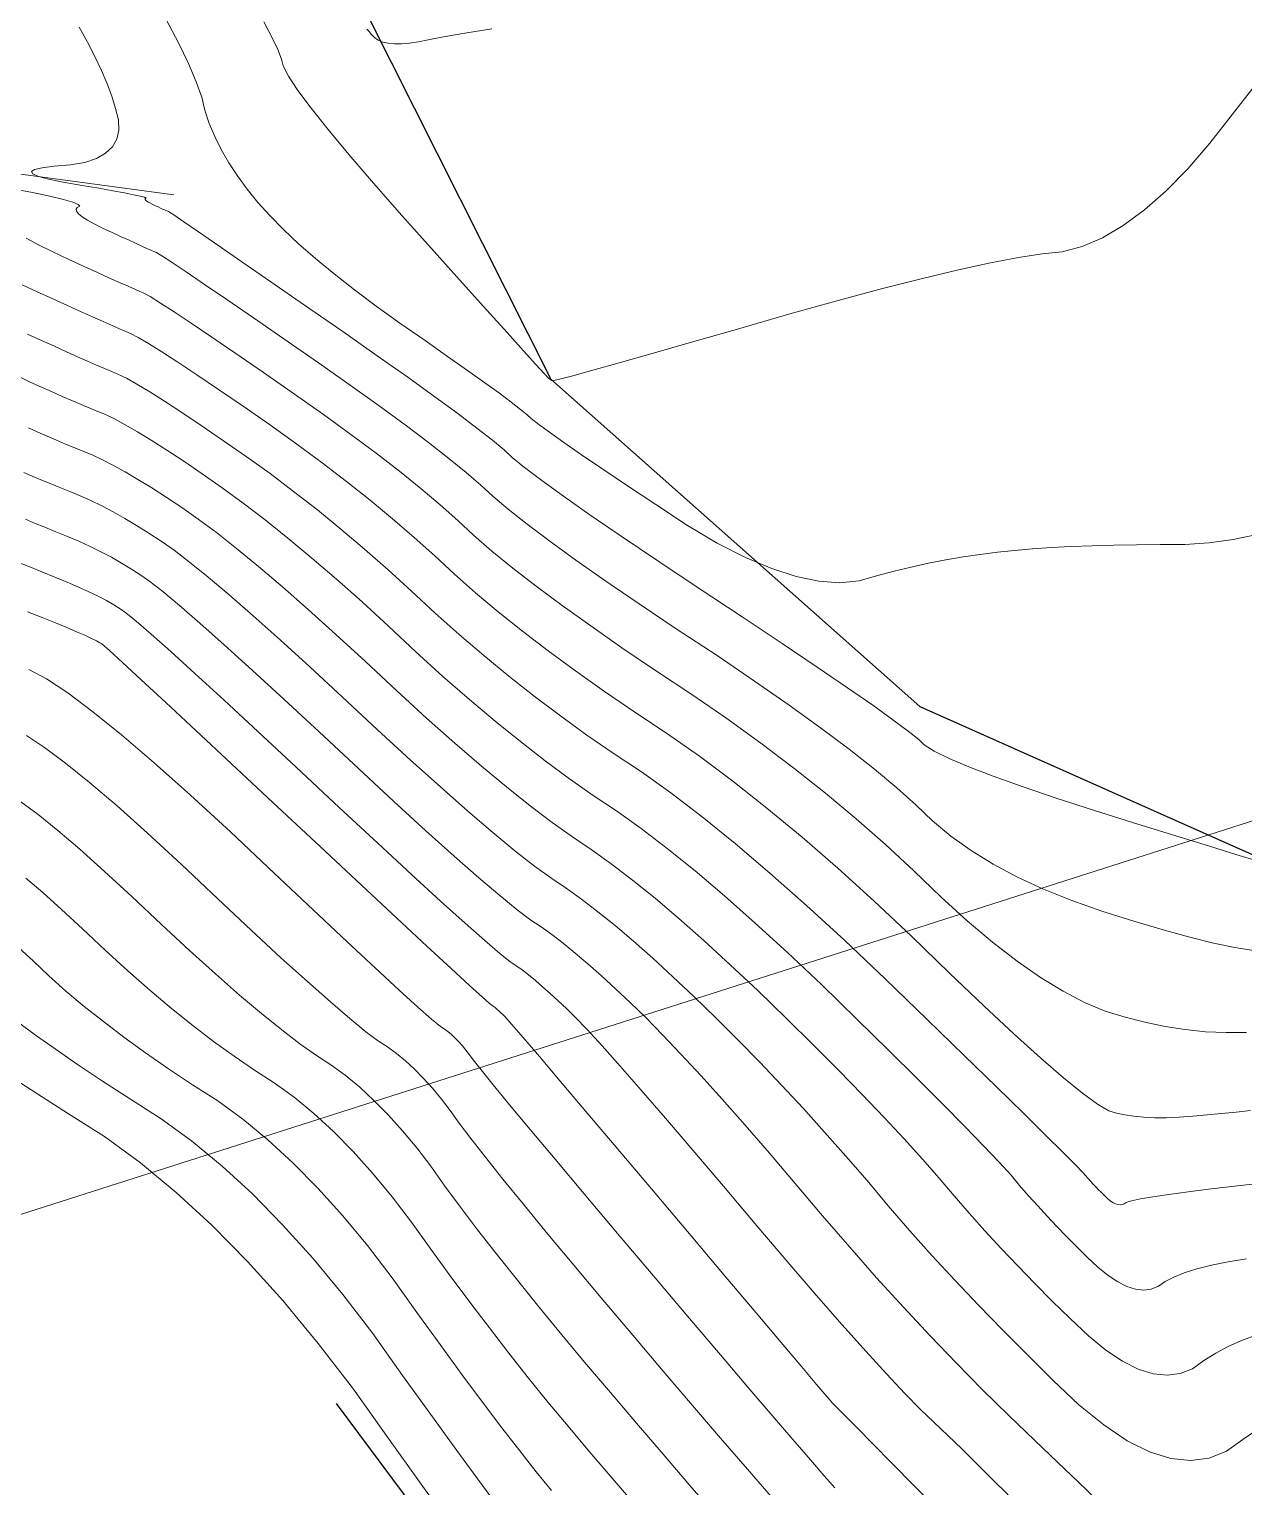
# Model space of a CAD drawing. Extents: x -19176 to -17597, y 5652440 to 5654285.
# Drawn here: x -18167.26 to -18158.04, y 5653019.28 to 5653030.33 of the extents above; entities that cross this region are included whole.
import ezdxf

# ---------------------------------------------------------------- set-up
doc = ezdxf.new("R2010")
doc.units = 0
doc.header["$LTSCALE"] = 5
doc.linetypes.add('foc-TOPO', pattern=[1, 0.2, -0.8])
doc.layers.add('AS-ROADS', color=254, linetype='Continuous')
doc.layers.add('T-LOW-AREA', color=48, linetype='foc-TOPO')
for name, color, linetype, lineweight, true_color in [('AS-STORM', 7, 'foc-STORM', 9, 0x29a300), ('C-TOPO-MAJR', 7, 'Continuous', 15, 0xd3aa5f), ('C-TOPO-MINR', 7, 'Continuous', 13, 0xe9d5af)]:
    doc.layers.add(name, color=color, linetype=linetype, lineweight=lineweight, true_color=true_color)
doc.layers.add('T-ELEVATION', color=48, linetype='Continuous', lineweight=18)
doc.styles.add('foc-LtypeFont', font='ARIALN.TTF', dxfattribs={"height": 7.35})
doc.linetypes.add('foc-STORM', pattern='A,10,-1,["ST",foc-LtypeFont,S=0.2,R=0,X=-0.5,Y=-0.75],-2.75', length=13.75)

msp = doc.modelspace()

# ---------------------------------------------------------------- linework, layer by layer
at = {"layer": 'AS-ROADS', "flags": 128}
msp.add_lwpolyline([(-18173.716, 5653060.097), (-18171.888, 5653054.701), (-18170.318, 5653048.421), (-18168.056, 5653041.679), (-18165.734, 5653034.44), (-18164.684, 5653030.423), (-18163.302, 5653027.678), (-18160.501, 5653025.194), (-18157.639, 5653023.919), (-18154.329, 5653023.311), (-18146.831, 5653023.049), (-18139.129, 5653023.189), (-18135.801, 5653023.071)], dxfattribs=at)
at = {"layer": 'AS-STORM', "flags": 128}
msp.add_lwpolyline([(-18172.695, 5653062.825), (-18167.991, 5653021.129), (-18126.71, 5653034.315), (-18127.274, 5653041.219)], dxfattribs=at)
at = {"layer": 'C-TOPO-MAJR', "flags": 128}
for points in [[(-18164.696, 5653030.332), (-18164.68, 5653030.313), (-18164.661, 5653030.292), (-18164.639, 5653030.268), (-18164.611, 5653030.248), (-18164.576, 5653030.234), (-18164.535, 5653030.225), (-18164.488, 5653030.22), (-18164.433, 5653030.221), (-18164.373, 5653030.226), (-18164.305, 5653030.236), (-18164.232, 5653030.251), (-18164.114, 5653030.273), (-18163.953, 5653030.3), (-18163.748, 5653030.335)], [(-18167.281, 5653028.746), (-18167.193, 5653028.698), (-18167.085, 5653028.644), (-18166.957, 5653028.585), (-18166.842, 5653028.532), (-18166.739, 5653028.485), (-18166.649, 5653028.444), (-18166.573, 5653028.41), (-18166.508, 5653028.381), (-18166.457, 5653028.359), (-18166.419, 5653028.342), (-18166.393, 5653028.332), (-18166.341, 5653028.303), (-18166.263, 5653028.254), (-18166.159, 5653028.187), (-18166.029, 5653028.101), (-18165.872, 5653027.995), (-18165.69, 5653027.871), (-18165.481, 5653027.727), (-18165.246, 5653027.564), (-18165.025, 5653027.408), (-18164.819, 5653027.258), (-18164.627, 5653027.115), (-18164.45, 5653026.978), (-18164.288, 5653026.847), (-18164.14, 5653026.723), (-18164.006, 5653026.605), (-18163.887, 5653026.494), (-18163.748, 5653026.373), (-18163.59, 5653026.244), (-18163.412, 5653026.107), (-18163.215, 5653025.96), (-18162.998, 5653025.805), (-18162.762, 5653025.64), (-18162.506, 5653025.468), (-18162.231, 5653025.286), (-18161.965, 5653025.102), (-18161.707, 5653024.916), (-18161.457, 5653024.727), (-18161.217, 5653024.536), (-18160.985, 5653024.343), (-18160.761, 5653024.147), (-18160.546, 5653023.949), (-18160.34, 5653023.749), (-18160.141, 5653023.568), (-18159.949, 5653023.406), (-18159.764, 5653023.263), (-18159.586, 5653023.14), (-18159.415, 5653023.035), (-18159.251, 5653022.95), (-18159.094, 5653022.884), (-18158.944, 5653022.838), (-18158.793, 5653022.799), (-18158.641, 5653022.768), (-18158.488, 5653022.744), (-18158.334, 5653022.728), (-18158.178, 5653022.721), (-18158.022, 5653022.721)], [(-18167.3, 5653026.97), (-18167.236, 5653026.942), (-18167.169, 5653026.914), (-18167.099, 5653026.885), (-18167.026, 5653026.855), (-18166.951, 5653026.824), (-18166.872, 5653026.792), (-18166.791, 5653026.756), (-18166.707, 5653026.716), (-18166.622, 5653026.671), (-18166.534, 5653026.621), (-18166.444, 5653026.568), (-18166.351, 5653026.509), (-18166.256, 5653026.447), (-18166.159, 5653026.379), (-18166.041, 5653026.289), (-18165.901, 5653026.176), (-18165.74, 5653026.041), (-18165.558, 5653025.882), (-18165.354, 5653025.7), (-18165.129, 5653025.496), (-18164.883, 5653025.268), (-18164.615, 5653025.018), (-18164.367, 5653024.79), (-18164.139, 5653024.584), (-18163.93, 5653024.401), (-18163.742, 5653024.239), (-18163.573, 5653024.1), (-18163.424, 5653023.984), (-18163.294, 5653023.889), (-18163.184, 5653023.816), (-18163.068, 5653023.733), (-18162.943, 5653023.638), (-18162.812, 5653023.532), (-18162.674, 5653023.414), (-18162.528, 5653023.285), (-18162.375, 5653023.145), (-18162.215, 5653022.994), (-18162.047, 5653022.831), (-18161.881, 5653022.665), (-18161.715, 5653022.496), (-18161.55, 5653022.323), (-18161.387, 5653022.147), (-18161.224, 5653021.967), (-18161.062, 5653021.784), (-18160.901, 5653021.598), (-18160.741, 5653021.408), (-18160.576, 5653021.218), (-18160.407, 5653021.029), (-18160.233, 5653020.84), (-18160.054, 5653020.651), (-18159.871, 5653020.463), (-18159.683, 5653020.274), (-18159.491, 5653020.086), (-18159.294, 5653019.898), (-18159.106, 5653019.745), (-18158.928, 5653019.626), (-18158.758, 5653019.541), (-18158.598, 5653019.491), (-18158.448, 5653019.475), (-18158.306, 5653019.494), (-18158.174, 5653019.547), (-18158.051, 5653019.634), (-18157.937, 5653019.712)], [(-18167.279, 5653024.974), (-18167.143, 5653024.884), (-18166.983, 5653024.765), (-18166.8, 5653024.617), (-18166.592, 5653024.44), (-18166.361, 5653024.234), (-18166.106, 5653023.999), (-18165.827, 5653023.735), (-18165.574, 5653023.498), (-18165.348, 5653023.289), (-18165.147, 5653023.108), (-18164.973, 5653022.954), (-18164.826, 5653022.827), (-18164.704, 5653022.728), (-18164.609, 5653022.657), (-18164.54, 5653022.613), (-18164.472, 5653022.563), (-18164.403, 5653022.506), (-18164.335, 5653022.444), (-18164.267, 5653022.374), (-18164.199, 5653022.299), (-18164.131, 5653022.217), (-18164.064, 5653022.13), (-18163.997, 5653022.035), (-18163.908, 5653021.917), (-18163.797, 5653021.775), (-18163.665, 5653021.61), (-18163.511, 5653021.421), (-18163.335, 5653021.207), (-18163.138, 5653020.971), (-18162.919, 5653020.71), (-18162.679, 5653020.425), (-18162.448, 5653020.153), (-18162.226, 5653019.893), (-18162.013, 5653019.645), (-18161.809, 5653019.41), (-18161.615, 5653019.186)], [(-18167.408, 5653022.393), (-18167.2, 5653022.26), (-18166.959, 5653022.106), (-18166.687, 5653021.932), (-18166.415, 5653021.733), (-18166.143, 5653021.509), (-18165.873, 5653021.26), (-18165.603, 5653020.986), (-18165.334, 5653020.688), (-18165.066, 5653020.364), (-18164.799, 5653020.016), (-18164.532, 5653019.642), (-18164.297, 5653019.313), (-18164.093, 5653019.029)]]:
    msp.add_lwpolyline(points, dxfattribs=at)
at = {"layer": 'C-TOPO-MINR', "flags": 128}
for points in [[(-18166.88, 5653030.346), (-18166.817, 5653030.233), (-18166.76, 5653030.123), (-18166.711, 5653030.019), (-18166.668, 5653029.918), (-18166.632, 5653029.822), (-18166.604, 5653029.73), (-18166.582, 5653029.643), (-18166.579, 5653029.565), (-18166.594, 5653029.497), (-18166.627, 5653029.438), (-18166.679, 5653029.39), (-18166.749, 5653029.351), (-18166.837, 5653029.321), (-18166.944, 5653029.302), (-18167.069, 5653029.292), (-18167.16, 5653029.28), (-18167.218, 5653029.266), (-18167.242, 5653029.251), (-18167.232, 5653029.233), (-18167.188, 5653029.214), (-18167.111, 5653029.194), (-18167, 5653029.171), (-18166.856, 5653029.146), (-18166.73, 5653029.125), (-18166.623, 5653029.106), (-18166.535, 5653029.089), (-18166.466, 5653029.075), (-18166.416, 5653029.064), (-18166.384, 5653029.056), (-18166.371, 5653029.05), (-18166.377, 5653029.048), (-18166.379, 5653029.044), (-18166.378, 5653029.039), (-18166.374, 5653029.033), (-18166.366, 5653029.027), (-18166.354, 5653029.019), (-18166.339, 5653029.011), (-18166.321, 5653029.002), (-18166.299, 5653028.992), (-18166.279, 5653028.983), (-18166.261, 5653028.974), (-18166.246, 5653028.967), (-18166.232, 5653028.962), (-18166.221, 5653028.957), (-18166.213, 5653028.953), (-18166.206, 5653028.95), (-18166.202, 5653028.948), (-18166.161, 5653028.922), (-18166.086, 5653028.87), (-18165.974, 5653028.794), (-18165.827, 5653028.692), (-18165.644, 5653028.566), (-18165.425, 5653028.415), (-18165.17, 5653028.239), (-18164.88, 5653028.038), (-18164.619, 5653027.855), (-18164.386, 5653027.691), (-18164.182, 5653027.544), (-18164.007, 5653027.416), (-18163.861, 5653027.306), (-18163.744, 5653027.214), (-18163.655, 5653027.14), (-18163.595, 5653027.084), (-18163.5, 5653027.007), (-18163.37, 5653026.908), (-18163.205, 5653026.789), (-18163.004, 5653026.648), (-18162.768, 5653026.486), (-18162.497, 5653026.303), (-18162.191, 5653026.099), (-18161.85, 5653025.874), (-18161.546, 5653025.671), (-18161.28, 5653025.492), (-18161.051, 5653025.336), (-18160.859, 5653025.204), (-18160.705, 5653025.094), (-18160.589, 5653025.008), (-18160.51, 5653024.944), (-18160.469, 5653024.904), (-18160.392, 5653024.856), (-18160.279, 5653024.801), (-18160.13, 5653024.737), (-18159.945, 5653024.666), (-18159.724, 5653024.587), (-18159.468, 5653024.5), (-18159.175, 5653024.406), (-18158.847, 5653024.303), (-18158.559, 5653024.214), (-18158.311, 5653024.137), (-18158.103, 5653024.073), (-18157.935, 5653024.022)], [(-18166.218, 5653030.404), (-18166.125, 5653030.228), (-18166.049, 5653030.071), (-18165.991, 5653029.933), (-18165.949, 5653029.815), (-18165.925, 5653029.716), (-18165.892, 5653029.617), (-18165.851, 5653029.518), (-18165.802, 5653029.418), (-18165.744, 5653029.318), (-18165.679, 5653029.218), (-18165.605, 5653029.118), (-18165.523, 5653029.018), (-18165.432, 5653028.917), (-18165.329, 5653028.812), (-18165.214, 5653028.704), (-18165.085, 5653028.591), (-18164.944, 5653028.475), (-18164.791, 5653028.354), (-18164.625, 5653028.23), (-18164.446, 5653028.101), (-18164.255, 5653027.969), (-18164.084, 5653027.849), (-18163.933, 5653027.743), (-18163.802, 5653027.65), (-18163.691, 5653027.57), (-18163.601, 5653027.502), (-18163.53, 5653027.448), (-18163.48, 5653027.407), (-18163.45, 5653027.379), (-18163.393, 5653027.334), (-18163.311, 5653027.274), (-18163.202, 5653027.197), (-18163.067, 5653027.103), (-18162.906, 5653026.994), (-18162.718, 5653026.868), (-18162.505, 5653026.726), (-18162.265, 5653026.567), (-18162.038, 5653026.433), (-18161.825, 5653026.324), (-18161.625, 5653026.24), (-18161.439, 5653026.179), (-18161.267, 5653026.144), (-18161.107, 5653026.133), (-18160.962, 5653026.147), (-18160.829, 5653026.185), (-18160.697, 5653026.22), (-18160.566, 5653026.252), (-18160.435, 5653026.281), (-18160.304, 5653026.306), (-18160.173, 5653026.329), (-18160.043, 5653026.348), (-18159.913, 5653026.365), (-18159.783, 5653026.378), (-18159.647, 5653026.39), (-18159.503, 5653026.399), (-18159.352, 5653026.407), (-18159.194, 5653026.414), (-18159.029, 5653026.418), (-18158.857, 5653026.421), (-18158.678, 5653026.423), (-18158.492, 5653026.422), (-18158.307, 5653026.435), (-18158.124, 5653026.461), (-18157.943, 5653026.5)], [(-18165.478, 5653030.386), (-18165.418, 5653030.271), (-18165.373, 5653030.178), (-18165.345, 5653030.105), (-18165.332, 5653030.054), (-18165.29, 5653029.974), (-18165.22, 5653029.867), (-18165.12, 5653029.733), (-18164.991, 5653029.57), (-18164.833, 5653029.381), (-18164.646, 5653029.163), (-18164.43, 5653028.918), (-18164.185, 5653028.645), (-18163.97, 5653028.406), (-18163.786, 5653028.201), (-18163.631, 5653028.03), (-18163.507, 5653027.892), (-18163.414, 5653027.789), (-18163.351, 5653027.719), (-18163.318, 5653027.684), (-18163.315, 5653027.682), (-18163.312, 5653027.68), (-18163.31, 5653027.678), (-18163.306, 5653027.676), (-18163.303, 5653027.674), (-18163.3, 5653027.671), (-18163.297, 5653027.669), (-18163.293, 5653027.667), (-18163.289, 5653027.664), (-18163.236, 5653027.676), (-18163.134, 5653027.703), (-18162.983, 5653027.744), (-18162.782, 5653027.8), (-18162.532, 5653027.871), (-18162.233, 5653027.957), (-18161.885, 5653028.057), (-18161.487, 5653028.172), (-18161.121, 5653028.274), (-18160.785, 5653028.364), (-18160.48, 5653028.441), (-18160.207, 5653028.506), (-18159.964, 5653028.559), (-18159.753, 5653028.599), (-18159.572, 5653028.627), (-18159.422, 5653028.642), (-18159.27, 5653028.683), (-18159.115, 5653028.75), (-18158.958, 5653028.842), (-18158.797, 5653028.96), (-18158.634, 5653029.103), (-18158.469, 5653029.272), (-18158.301, 5653029.467), (-18158.13, 5653029.687), (-18157.974, 5653029.884)], [(-18167.397, 5653029.123), (-18167.233, 5653029.092), (-18167.101, 5653029.064), (-18166.998, 5653029.04), (-18166.927, 5653029.019), (-18166.886, 5653029.002), (-18166.875, 5653028.989), (-18166.895, 5653028.979), (-18166.903, 5653028.966), (-18166.9, 5653028.95), (-18166.884, 5653028.93), (-18166.857, 5653028.908), (-18166.817, 5653028.883), (-18166.766, 5653028.854), (-18166.703, 5653028.823), (-18166.628, 5653028.788), (-18166.56, 5653028.757), (-18166.5, 5653028.73), (-18166.448, 5653028.706), (-18166.403, 5653028.686), (-18166.365, 5653028.669), (-18166.335, 5653028.656), (-18166.312, 5653028.646), (-18166.297, 5653028.64), (-18166.251, 5653028.612), (-18166.174, 5653028.562), (-18166.067, 5653028.49), (-18165.928, 5653028.396), (-18165.758, 5653028.281), (-18165.557, 5653028.143), (-18165.326, 5653027.983), (-18165.063, 5653027.801), (-18164.822, 5653027.632), (-18164.603, 5653027.475), (-18164.405, 5653027.33), (-18164.229, 5653027.197), (-18164.074, 5653027.076), (-18163.942, 5653026.968), (-18163.831, 5653026.872), (-18163.741, 5653026.789), (-18163.624, 5653026.69), (-18163.48, 5653026.576), (-18163.308, 5653026.448), (-18163.11, 5653026.304), (-18162.883, 5653026.145), (-18162.63, 5653025.972), (-18162.349, 5653025.783), (-18162.04, 5653025.58), (-18161.755, 5653025.387), (-18161.493, 5653025.204), (-18161.254, 5653025.032), (-18161.038, 5653024.87), (-18160.845, 5653024.718), (-18160.675, 5653024.577), (-18160.528, 5653024.447), (-18160.405, 5653024.327), (-18160.266, 5653024.212), (-18160.112, 5653024.103), (-18159.944, 5653023.999), (-18159.761, 5653023.901), (-18159.562, 5653023.809), (-18159.349, 5653023.722), (-18159.121, 5653023.641), (-18158.878, 5653023.565), (-18158.655, 5653023.5), (-18158.453, 5653023.445), (-18158.272, 5653023.4), (-18158.111, 5653023.366), (-18157.971, 5653023.343)], [(-18167.312, 5653028.393), (-18167.202, 5653028.343), (-18167.08, 5653028.287), (-18166.969, 5653028.236), (-18166.868, 5653028.19), (-18166.778, 5653028.149), (-18166.698, 5653028.114), (-18166.63, 5653028.084), (-18166.572, 5653028.059), (-18166.525, 5653028.039), (-18166.489, 5653028.024), (-18166.431, 5653027.994), (-18166.352, 5653027.947), (-18166.252, 5653027.884), (-18166.13, 5653027.805), (-18165.986, 5653027.71), (-18165.822, 5653027.598), (-18165.636, 5653027.471), (-18165.428, 5653027.327), (-18165.228, 5653027.184), (-18165.035, 5653027.042), (-18164.85, 5653026.9), (-18164.672, 5653026.759), (-18164.501, 5653026.618), (-18164.337, 5653026.477), (-18164.181, 5653026.338), (-18164.032, 5653026.198), (-18163.872, 5653026.057), (-18163.7, 5653025.912), (-18163.516, 5653025.765), (-18163.32, 5653025.616), (-18163.113, 5653025.464), (-18162.894, 5653025.309), (-18162.664, 5653025.152), (-18162.422, 5653024.992), (-18162.174, 5653024.817), (-18161.92, 5653024.627), (-18161.661, 5653024.422), (-18161.395, 5653024.202), (-18161.124, 5653023.967), (-18160.847, 5653023.717), (-18160.564, 5653023.452), (-18160.276, 5653023.171), (-18160.016, 5653022.924), (-18159.786, 5653022.709), (-18159.584, 5653022.527), (-18159.411, 5653022.378), (-18159.267, 5653022.262), (-18159.153, 5653022.179), (-18159.067, 5653022.128), (-18159.01, 5653022.11), (-18158.947, 5653022.096), (-18158.877, 5653022.086), (-18158.801, 5653022.079), (-18158.718, 5653022.075), (-18158.629, 5653022.075), (-18158.533, 5653022.079), (-18158.43, 5653022.086), (-18158.321, 5653022.096), (-18158.212, 5653022.107), (-18158.102, 5653022.118), (-18157.992, 5653022.13)], [(-18167.27, 5653028.019), (-18167.165, 5653027.971), (-18167.067, 5653027.926), (-18166.976, 5653027.885), (-18166.892, 5653027.847), (-18166.816, 5653027.814), (-18166.747, 5653027.784), (-18166.686, 5653027.758), (-18166.631, 5653027.735), (-18166.585, 5653027.716), (-18166.521, 5653027.684), (-18166.441, 5653027.639), (-18166.344, 5653027.581), (-18166.231, 5653027.509), (-18166.101, 5653027.424), (-18165.954, 5653027.326), (-18165.791, 5653027.215), (-18165.611, 5653027.09), (-18165.431, 5653026.961), (-18165.252, 5653026.825), (-18165.072, 5653026.685), (-18164.893, 5653026.539), (-18164.714, 5653026.388), (-18164.535, 5653026.232), (-18164.357, 5653026.07), (-18164.178, 5653025.903), (-18163.996, 5653025.74), (-18163.809, 5653025.58), (-18163.619, 5653025.424), (-18163.426, 5653025.272), (-18163.228, 5653025.123), (-18163.027, 5653024.978), (-18162.821, 5653024.836), (-18162.612, 5653024.698), (-18162.39, 5653024.539), (-18162.153, 5653024.358), (-18161.903, 5653024.155), (-18161.639, 5653023.931), (-18161.361, 5653023.686), (-18161.07, 5653023.419), (-18160.764, 5653023.13), (-18160.445, 5653022.821), (-18160.164, 5653022.547), (-18159.92, 5653022.309), (-18159.713, 5653022.107), (-18159.545, 5653021.941), (-18159.413, 5653021.811), (-18159.32, 5653021.717), (-18159.264, 5653021.659), (-18159.245, 5653021.637), (-18159.226, 5653021.616), (-18159.207, 5653021.594), (-18159.187, 5653021.572), (-18159.166, 5653021.55), (-18159.145, 5653021.529), (-18159.123, 5653021.507), (-18159.101, 5653021.485), (-18159.079, 5653021.464), (-18159.057, 5653021.446), (-18159.036, 5653021.432), (-18159.017, 5653021.422), (-18158.999, 5653021.417), (-18158.981, 5653021.415), (-18158.965, 5653021.417), (-18158.95, 5653021.423), (-18158.936, 5653021.433), (-18158.895, 5653021.445), (-18158.827, 5653021.459), (-18158.733, 5653021.475), (-18158.613, 5653021.493), (-18158.466, 5653021.513), (-18158.292, 5653021.535), (-18158.091, 5653021.559), (-18157.864, 5653021.585)], [(-18167.338, 5653027.696), (-18167.25, 5653027.655), (-18167.165, 5653027.616), (-18167.084, 5653027.58), (-18167.007, 5653027.546), (-18166.934, 5653027.514), (-18166.865, 5653027.484), (-18166.799, 5653027.457), (-18166.738, 5653027.431), (-18166.68, 5653027.408), (-18166.611, 5653027.375), (-18166.53, 5653027.331), (-18166.437, 5653027.277), (-18166.332, 5653027.213), (-18166.215, 5653027.139), (-18166.086, 5653027.054), (-18165.946, 5653026.959), (-18165.794, 5653026.853), (-18165.635, 5653026.737), (-18165.468, 5653026.609), (-18165.295, 5653026.47), (-18165.115, 5653026.32), (-18164.927, 5653026.159), (-18164.733, 5653025.987), (-18164.532, 5653025.803), (-18164.324, 5653025.608), (-18164.119, 5653025.423), (-18163.919, 5653025.248), (-18163.723, 5653025.083), (-18163.531, 5653024.928), (-18163.343, 5653024.782), (-18163.159, 5653024.646), (-18162.979, 5653024.52), (-18162.803, 5653024.404), (-18162.616, 5653024.27), (-18162.417, 5653024.118), (-18162.206, 5653023.947), (-18161.984, 5653023.759), (-18161.75, 5653023.552), (-18161.505, 5653023.328), (-18161.248, 5653023.085), (-18160.979, 5653022.824), (-18160.736, 5653022.586), (-18160.518, 5653022.371), (-18160.326, 5653022.179), (-18160.159, 5653022.01), (-18160.017, 5653021.863), (-18159.9, 5653021.739), (-18159.809, 5653021.639), (-18159.744, 5653021.561), (-18159.676, 5653021.483), (-18159.607, 5653021.406), (-18159.535, 5653021.328), (-18159.462, 5653021.251), (-18159.387, 5653021.173), (-18159.31, 5653021.096), (-18159.231, 5653021.019), (-18159.15, 5653020.942), (-18159.073, 5653020.879), (-18159, 5653020.83), (-18158.931, 5653020.795), (-18158.865, 5653020.775), (-18158.803, 5653020.768), (-18158.745, 5653020.776), (-18158.691, 5653020.798), (-18158.641, 5653020.834), (-18158.575, 5653020.867), (-18158.495, 5653020.899), (-18158.399, 5653020.929), (-18158.289, 5653020.957), (-18158.163, 5653020.982), (-18158.022, 5653021.006)], [(-18167.263, 5653027.307), (-18167.192, 5653027.275), (-18167.122, 5653027.244), (-18167.052, 5653027.214), (-18166.982, 5653027.184), (-18166.913, 5653027.156), (-18166.844, 5653027.128), (-18166.776, 5653027.1), (-18166.701, 5653027.066), (-18166.619, 5653027.023), (-18166.529, 5653026.974), (-18166.433, 5653026.917), (-18166.329, 5653026.853), (-18166.219, 5653026.782), (-18166.101, 5653026.703), (-18165.976, 5653026.616), (-18165.838, 5653026.513), (-18165.685, 5653026.393), (-18165.518, 5653026.255), (-18165.336, 5653026.101), (-18165.141, 5653025.93), (-18164.931, 5653025.741), (-18164.707, 5653025.536), (-18164.469, 5653025.313), (-18164.243, 5653025.107), (-18164.029, 5653024.916), (-18163.827, 5653024.742), (-18163.636, 5653024.584), (-18163.458, 5653024.441), (-18163.291, 5653024.315), (-18163.137, 5653024.205), (-18162.994, 5653024.11), (-18162.842, 5653024.001), (-18162.68, 5653023.878), (-18162.509, 5653023.74), (-18162.329, 5653023.587), (-18162.139, 5653023.419), (-18161.94, 5653023.236), (-18161.731, 5653023.039), (-18161.513, 5653022.828), (-18161.308, 5653022.626), (-18161.117, 5653022.433), (-18160.938, 5653022.251), (-18160.773, 5653022.078), (-18160.62, 5653021.915), (-18160.481, 5653021.762), (-18160.355, 5653021.618), (-18160.242, 5653021.484), (-18160.126, 5653021.351), (-18160.007, 5653021.217), (-18159.884, 5653021.084), (-18159.758, 5653020.951), (-18159.629, 5653020.818), (-18159.497, 5653020.685), (-18159.361, 5653020.552), (-18159.222, 5653020.42), (-18159.09, 5653020.312), (-18158.964, 5653020.228), (-18158.845, 5653020.168), (-18158.732, 5653020.133), (-18158.626, 5653020.122), (-18158.526, 5653020.135), (-18158.433, 5653020.172), (-18158.346, 5653020.234), (-18158.256, 5653020.29), (-18158.162, 5653020.339), (-18158.065, 5653020.383), (-18157.964, 5653020.42)], [(-18167.287, 5653026.614), (-18167.217, 5653026.585), (-18167.14, 5653026.554), (-18167.057, 5653026.52), (-18166.968, 5653026.484), (-18166.881, 5653026.447), (-18166.796, 5653026.408), (-18166.714, 5653026.368), (-18166.635, 5653026.326), (-18166.558, 5653026.282), (-18166.483, 5653026.237), (-18166.411, 5653026.191), (-18166.342, 5653026.142), (-18166.244, 5653026.066), (-18166.118, 5653025.96), (-18165.963, 5653025.826), (-18165.779, 5653025.663), (-18165.567, 5653025.471), (-18165.327, 5653025.25), (-18165.058, 5653025.001), (-18164.76, 5653024.723), (-18164.491, 5653024.474), (-18164.248, 5653024.252), (-18164.034, 5653024.06), (-18163.847, 5653023.895), (-18163.688, 5653023.76), (-18163.556, 5653023.652), (-18163.452, 5653023.573), (-18163.375, 5653023.523), (-18163.294, 5653023.464), (-18163.207, 5653023.398), (-18163.115, 5653023.324), (-18163.019, 5653023.242), (-18162.917, 5653023.152), (-18162.81, 5653023.054), (-18162.698, 5653022.948), (-18162.581, 5653022.835), (-18162.453, 5653022.705), (-18162.314, 5653022.558), (-18162.163, 5653022.395), (-18162.001, 5653022.215), (-18161.827, 5653022.019), (-18161.643, 5653021.807), (-18161.447, 5653021.577), (-18161.239, 5653021.332), (-18161.033, 5653021.093), (-18160.829, 5653020.862), (-18160.626, 5653020.638), (-18160.424, 5653020.422), (-18160.224, 5653020.213), (-18160.025, 5653020.011), (-18159.827, 5653019.817), (-18159.631, 5653019.63), (-18159.455, 5653019.461), (-18159.298, 5653019.312), (-18159.162, 5653019.181)], [(-18167.334, 5653026.285), (-18167.254, 5653026.253), (-18167.163, 5653026.216), (-18167.063, 5653026.176), (-18166.971, 5653026.138), (-18166.885, 5653026.1), (-18166.807, 5653026.064), (-18166.736, 5653026.03), (-18166.672, 5653025.997), (-18166.616, 5653025.965), (-18166.567, 5653025.934), (-18166.525, 5653025.905), (-18166.447, 5653025.842), (-18166.334, 5653025.744), (-18166.185, 5653025.611), (-18166.001, 5653025.444), (-18165.78, 5653025.242), (-18165.525, 5653025.005), (-18165.233, 5653024.734), (-18164.906, 5653024.428), (-18164.614, 5653024.157), (-18164.358, 5653023.92), (-18164.138, 5653023.718), (-18163.952, 5653023.551), (-18163.802, 5653023.419), (-18163.688, 5653023.321), (-18163.609, 5653023.257), (-18163.566, 5653023.229), (-18163.519, 5653023.196), (-18163.47, 5653023.158), (-18163.418, 5653023.116), (-18163.363, 5653023.069), (-18163.306, 5653023.018), (-18163.245, 5653022.963), (-18163.182, 5653022.903), (-18163.115, 5653022.838), (-18163.025, 5653022.744), (-18162.912, 5653022.621), (-18162.775, 5653022.467), (-18162.615, 5653022.284), (-18162.431, 5653022.071), (-18162.223, 5653021.829), (-18161.992, 5653021.557), (-18161.738, 5653021.255), (-18161.503, 5653020.979), (-18161.287, 5653020.729), (-18161.09, 5653020.504), (-18160.912, 5653020.305), (-18160.754, 5653020.132), (-18160.615, 5653019.985), (-18160.495, 5653019.863), (-18160.394, 5653019.767), (-18160.289, 5653019.666), (-18160.181, 5653019.561), (-18160.068, 5653019.45), (-18159.952, 5653019.335), (-18159.831, 5653019.216)], [(-18167.27, 5653025.913), (-18167.159, 5653025.868), (-18167.06, 5653025.828), (-18166.974, 5653025.793), (-18166.899, 5653025.761), (-18166.837, 5653025.734), (-18166.786, 5653025.711), (-18166.748, 5653025.693), (-18166.722, 5653025.678), (-18166.707, 5653025.669), (-18166.65, 5653025.618), (-18166.55, 5653025.527), (-18166.408, 5653025.396), (-18166.222, 5653025.224), (-18165.994, 5653025.012), (-18165.723, 5653024.76), (-18165.409, 5653024.466), (-18165.052, 5653024.133), (-18164.738, 5653023.84), (-18164.468, 5653023.588), (-18164.241, 5653023.377), (-18164.058, 5653023.207), (-18163.917, 5653023.078), (-18163.82, 5653022.989), (-18163.767, 5653022.942), (-18163.756, 5653022.935), (-18163.745, 5653022.927), (-18163.734, 5653022.918), (-18163.721, 5653022.908), (-18163.708, 5653022.897), (-18163.695, 5653022.885), (-18163.68, 5653022.872), (-18163.665, 5653022.857), (-18163.649, 5653022.842), (-18163.598, 5653022.784), (-18163.511, 5653022.683), (-18163.388, 5653022.539), (-18163.229, 5653022.353), (-18163.034, 5653022.123), (-18162.804, 5653021.851), (-18162.538, 5653021.536), (-18162.236, 5653021.179), (-18161.972, 5653020.865), (-18161.744, 5653020.595), (-18161.554, 5653020.37), (-18161.4, 5653020.189), (-18161.284, 5653020.051), (-18161.205, 5653019.958), (-18161.162, 5653019.909), (-18161.157, 5653019.904), (-18161.124, 5653019.871), (-18161.063, 5653019.81), (-18160.975, 5653019.72), (-18160.858, 5653019.602), (-18160.714, 5653019.456), (-18160.541, 5653019.282), (-18160.341, 5653019.079)], [(-18167.262, 5653025.476), (-18167.128, 5653025.404), (-18166.966, 5653025.297), (-18166.776, 5653025.155), (-18166.557, 5653024.979), (-18166.31, 5653024.768), (-18166.035, 5653024.523), (-18165.731, 5653024.244), (-18165.399, 5653023.929), (-18165.105, 5653023.652), (-18164.849, 5653023.412), (-18164.631, 5653023.209), (-18164.451, 5653023.043), (-18164.309, 5653022.914), (-18164.205, 5653022.822), (-18164.139, 5653022.767), (-18164.111, 5653022.749), (-18164.083, 5653022.729), (-18164.055, 5653022.706), (-18164.028, 5653022.68), (-18164, 5653022.652), (-18163.972, 5653022.621), (-18163.945, 5653022.588), (-18163.917, 5653022.552), (-18163.89, 5653022.514), (-18163.83, 5653022.438), (-18163.738, 5653022.325), (-18163.614, 5653022.174), (-18163.457, 5653021.986), (-18163.268, 5653021.761), (-18163.047, 5653021.498), (-18162.794, 5653021.197), (-18162.508, 5653020.86), (-18162.248, 5653020.553), (-18162.014, 5653020.277), (-18161.805, 5653020.032), (-18161.622, 5653019.817), (-18161.464, 5653019.634), (-18161.332, 5653019.481), (-18161.226, 5653019.36), (-18161.145, 5653019.269)], [(-18167.321, 5653024.471), (-18167.191, 5653024.374), (-18167.042, 5653024.255), (-18166.874, 5653024.111), (-18166.687, 5653023.944), (-18166.48, 5653023.754), (-18166.254, 5653023.54), (-18166.043, 5653023.344), (-18165.846, 5653023.166), (-18165.663, 5653023.006), (-18165.495, 5653022.865), (-18165.342, 5653022.741), (-18165.204, 5653022.635), (-18165.079, 5653022.547), (-18164.97, 5653022.477), (-18164.86, 5653022.397), (-18164.751, 5653022.307), (-18164.643, 5653022.207), (-18164.534, 5653022.097), (-18164.426, 5653021.977), (-18164.318, 5653021.847), (-18164.211, 5653021.707), (-18164.104, 5653021.557), (-18163.986, 5653021.396), (-18163.856, 5653021.226), (-18163.716, 5653021.046), (-18163.565, 5653020.855), (-18163.403, 5653020.654), (-18163.229, 5653020.443), (-18163.045, 5653020.222), (-18162.849, 5653019.991), (-18162.651, 5653019.758), (-18162.449, 5653019.523), (-18162.245, 5653019.286), (-18162.037, 5653019.047)], [(-18167.285, 5653023.892), (-18167.156, 5653023.783), (-18167.013, 5653023.655), (-18166.854, 5653023.509), (-18166.681, 5653023.345), (-18166.511, 5653023.19), (-18166.344, 5653023.043), (-18166.179, 5653022.905), (-18166.018, 5653022.775), (-18165.859, 5653022.654), (-18165.703, 5653022.541), (-18165.549, 5653022.436), (-18165.399, 5653022.34), (-18165.249, 5653022.231), (-18165.099, 5653022.107), (-18164.95, 5653021.97), (-18164.801, 5653021.819), (-18164.653, 5653021.655), (-18164.505, 5653021.476), (-18164.358, 5653021.284), (-18164.211, 5653021.078), (-18164.064, 5653020.876), (-18163.916, 5653020.677), (-18163.767, 5653020.481), (-18163.619, 5653020.29), (-18163.47, 5653020.101), (-18163.32, 5653019.916), (-18163.17, 5653019.735), (-18163.02, 5653019.557), (-18162.867, 5653019.378), (-18162.712, 5653019.197)], [(-18167.338, 5653023.365), (-18167.229, 5653023.264), (-18167.109, 5653023.151), (-18166.98, 5653023.036), (-18166.842, 5653022.92), (-18166.695, 5653022.804), (-18166.54, 5653022.686), (-18166.375, 5653022.567), (-18166.202, 5653022.447), (-18166.019, 5653022.326), (-18165.828, 5653022.204), (-18165.637, 5653022.065), (-18165.447, 5653021.908), (-18165.258, 5653021.733), (-18165.069, 5653021.542), (-18164.88, 5653021.332), (-18164.692, 5653021.105), (-18164.505, 5653020.861), (-18164.318, 5653020.599), (-18164.141, 5653020.355), (-18163.975, 5653020.127), (-18163.819, 5653019.917), (-18163.673, 5653019.724), (-18163.537, 5653019.548), (-18163.411, 5653019.389), (-18163.295, 5653019.248)], [(-18167.34, 5653022.797), (-18167.211, 5653022.702), (-18167.062, 5653022.597), (-18166.891, 5653022.48), (-18166.701, 5653022.353), (-18166.489, 5653022.216), (-18166.257, 5653022.068), (-18166.026, 5653021.899), (-18165.795, 5653021.708), (-18165.565, 5653021.497), (-18165.336, 5653021.264), (-18165.107, 5653021.01), (-18164.879, 5653020.735), (-18164.652, 5653020.438), (-18164.425, 5653020.121), (-18164.219, 5653019.834), (-18164.034, 5653019.578), (-18163.87, 5653019.353), (-18163.726, 5653019.159)]]:
    msp.add_lwpolyline(points, dxfattribs=at)
at = {"layer": 'T-ELEVATION', "flags": 128}
msp.add_lwpolyline([(-18179.38, 5653011.54), (-18175.04, 5653011.701), (-18173.392, 5653012.035), (-18172.722, 5653012.62), (-18172.714, 5653013.985), (-18172.777, 5653017.193), (-18172.831, 5653020.897), (-18172.712, 5653024.067), (-18172.608, 5653026.261), (-18170.991, 5653027.786), (-18169.088, 5653029.469), (-18166.162, 5653029.076)], dxfattribs=at)
at = {"layer": 'T-LOW-AREA', "flags": 128}
msp.add_lwpolyline([(-18178.702, 5653007.551), (-18174.102, 5653009.882), (-18171.806, 5653011.465), (-18171.237, 5653014.122), (-18170.398, 5653019.024), (-18170.013, 5653022.051), (-18168.077, 5653022.71), (-18165.891, 5653021.196), (-18163.588, 5653018.109), (-18160.163, 5653014.106), (-18159.84, 5653010.421), (-18160.209, 5653009.143), (-18161.099, 5653008.948), (-18165.108, 5653010.441), (-18168.884, 5653012.339), (-18171.14, 5653010.908), (-18173.597, 5653008.874), (-18178.107, 5653006.207)], dxfattribs=at)

doc.saveas('drawing.dxf')
